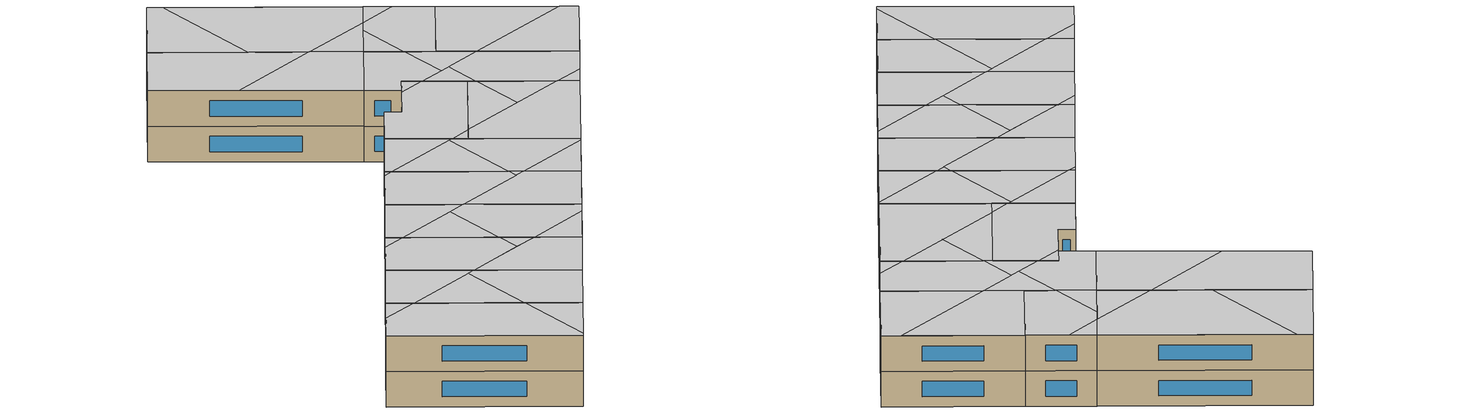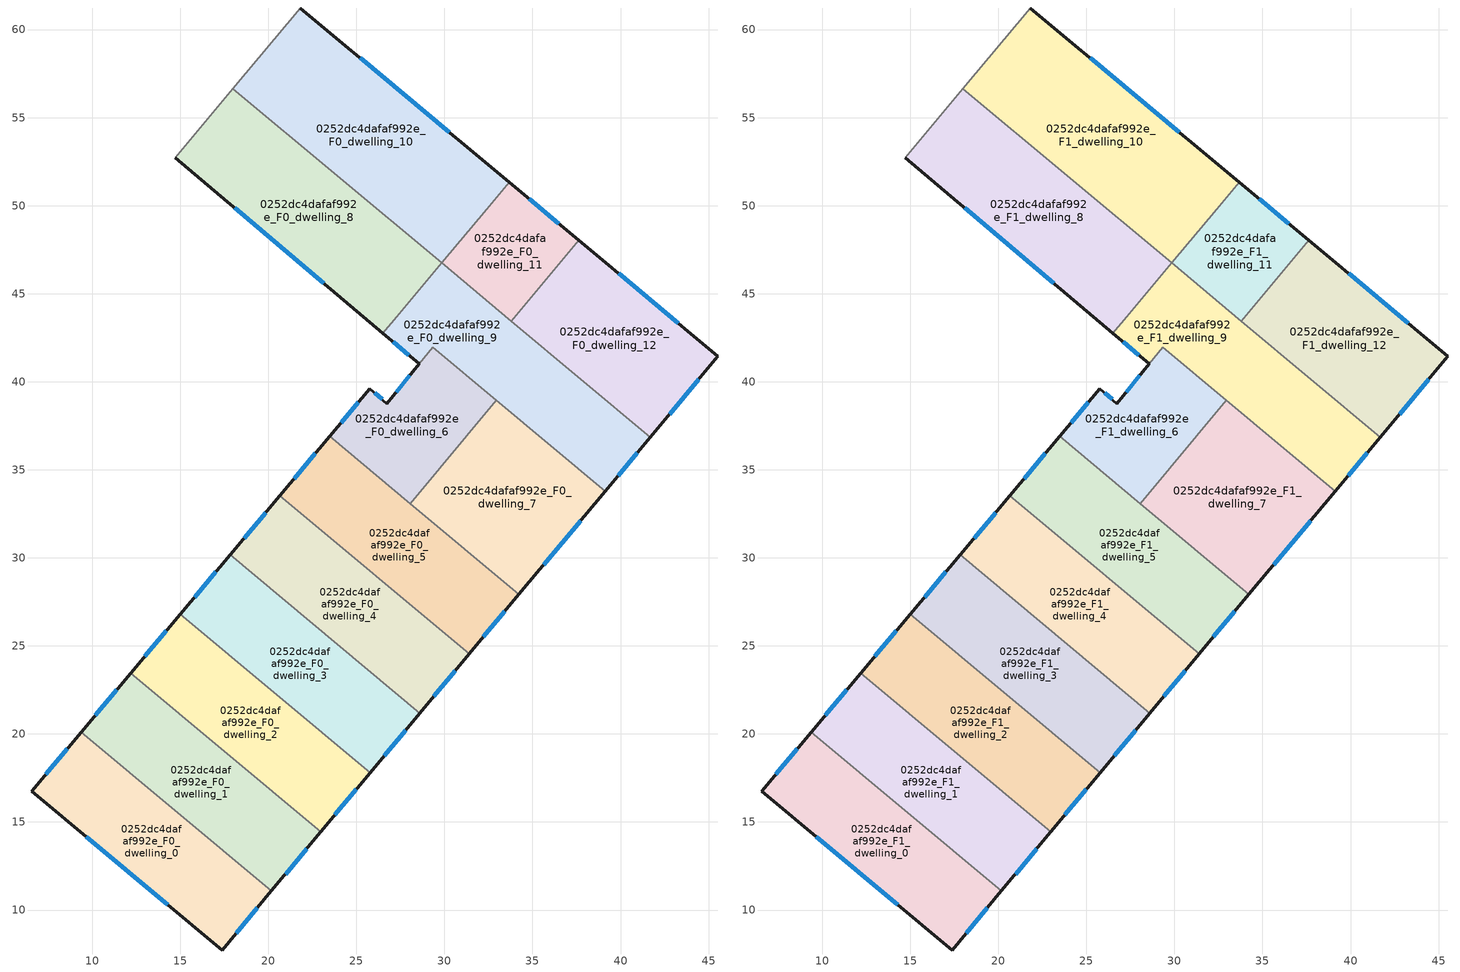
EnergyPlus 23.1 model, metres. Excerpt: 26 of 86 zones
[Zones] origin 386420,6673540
0252dc4dafaf992e_F0_dwelling_0
 floor ground (EU_floor_Construction): 20.18,11.08 17.38,7.73 6.56,16.75 9.37,20.1 z0
 wall outside (EU_wall_Construction): 9.37,20.1 6.56,16.75 17.38,7.73 20.18,11.08 z0:3
 wall to 0252dc4dafaf992e_F0_dwelling_1 (EU_wall_Construction): 20.18,11.08 9.37,20.1 z0:3
 window (EU_Window_Construction): 18.18,8.69 19.38,10.12 / 9.65,14.17 14.29,10.31 / 8.57,19.14 7.36,17.71 z0.86:2.14
0252dc4dafaf992e_F0_dwelling_1
 floor ground (EU_floor_Construction): 22.98,14.44 20.18,11.08 9.37,20.1 12.19,23.45 z0
 wall outside (EU_wall_Construction): 20.18,11.08 22.98,14.44 / 12.19,23.45 9.37,20.1 z0:3
 wall to 0252dc4dafaf992e_F0_dwelling_2 (EU_wall_Construction): 22.98,14.44 12.19,23.45 z0:3
 window (EU_Window_Construction): 20.98,12.04 22.18,13.48 / 11.38,22.5 10.18,21.06 z0.86:2.14
0252dc4dafaf992e_F0_dwelling_10
 floor ground (EU_floor_Construction): 33.67,51.34 29.84,46.75 17.99,56.64 21.82,61.23 z0
 wall outside (EU_wall_Construction): 33.67,51.34 21.82,61.23 z0:3
 wall to 0252dc4dafaf992e_F0_dwelling_8 (EU_wall_Construction): 17.99,56.64 29.84,46.75 z0:3
 wall adiabatic (EU_wall_Construction): 21.82,61.23 17.99,56.64 z0:3
 wall to 0252dc4dafaf992e_F0_dwelling_11 (EU_wall_Construction): 29.84,46.75 32.39,49.8 / 32.4,49.81 33.67,51.34 z0:3
 window (EU_Window_Construction): 30.29,54.16 25.21,58.4 z0.86:2.14
0252dc4dafaf992e_F0_dwelling_11
 floor ground (EU_floor_Construction): 37.63,48.04 33.79,43.44 29.84,46.75 33.67,51.34 z0
 wall outside (EU_wall_Construction): 37.63,48.04 33.68,51.33 z0:3
 wall to 0252dc4dafaf992e_F0_dwelling_12 (EU_wall_Construction): 33.79,43.44 37.63,48.04 z0:3
 wall to 0252dc4dafaf992e_F0_dwelling_9 (EU_wall_Construction): 29.84,46.75 33.79,43.44 z0:3
 window (EU_Window_Construction): 36.5,48.98 34.81,50.39 z0.86:2.14
0252dc4dafaf992e_F0_dwelling_12
 floor ground (EU_floor_Construction): 45.53,41.45 41.69,36.86 33.79,43.44 37.63,48.04 z0
 wall outside (EU_wall_Construction): 41.69,36.86 45.53,41.45 37.63,48.04 z0:3
 wall to 0252dc4dafaf992e_F0_dwelling_9 (EU_wall_Construction): 33.8,43.44 41.69,36.86 z0:3
 window (EU_Window_Construction): 43.27,43.33 39.89,46.16 / 42.79,38.17 44.43,40.14 z0.86:2.14
0252dc4dafaf992e_F0_dwelling_2
 floor ground (EU_floor_Construction): 25.79,17.81 22.98,14.44 12.19,23.45 15.01,26.81 z0
 wall outside (EU_wall_Construction): 22.98,14.44 25.79,17.81 / 15.01,26.81 12.19,23.45 z0:3
 wall to 0252dc4dafaf992e_F0_dwelling_3 (EU_wall_Construction): 25.79,17.81 15.01,26.81 z0:3
 window (EU_Window_Construction): 23.78,15.4 24.99,16.85 / 14.2,25.85 12.99,24.41 z0.86:2.14
0252dc4dafaf992e_F0_dwelling_3
 floor ground (EU_floor_Construction): 28.6,21.17 25.79,17.81 15.01,26.81 17.83,30.17 z0
 wall outside (EU_wall_Construction): 25.79,17.81 28.6,21.17 / 17.83,30.17 15.01,26.81 z0:3
 wall to 0252dc4dafaf992e_F0_dwelling_4 (EU_wall_Construction): 28.6,21.17 17.83,30.17 z0:3
 window (EU_Window_Construction): 26.59,18.77 27.8,20.21 / 17.02,29.21 15.81,27.77 z0.86:2.14
0252dc4dafaf992e_F0_dwelling_4
 floor ground (EU_floor_Construction): 31.41,24.54 28.6,21.17 17.83,30.17 20.65,33.53 z0
 wall outside (EU_wall_Construction): 28.6,21.17 31.41,24.54 / 20.65,33.53 17.83,30.17 z0:3
 wall to 0252dc4dafaf992e_F0_dwelling_5 (EU_wall_Construction): 31.41,24.54 20.65,33.53 z0:3
 window (EU_Window_Construction): 29.4,22.14 30.61,23.58 / 19.85,32.57 18.64,31.13 z0.86:2.14
0252dc4dafaf992e_F0_dwelling_5
 floor ground (EU_floor_Construction): 34.23,27.92 31.41,24.54 20.65,33.53 23.48,36.89 z0
 wall outside (EU_wall_Construction): 31.41,24.54 34.23,27.92 / 23.48,36.89 20.65,33.53 z0:3
 wall to 0252dc4dafaf992e_F0_dwelling_7 (EU_wall_Construction): 34.23,27.92 28.05,33.08 z0:3
 wall to 0252dc4dafaf992e_F0_dwelling_6 (EU_wall_Construction): 28.05,33.08 23.48,36.89 z0:3
 window (EU_Window_Construction): 32.22,25.51 33.43,26.96 / 22.67,35.93 21.46,34.49 z0.86:2.14
0252dc4dafaf992e_F0_dwelling_6
 floor ground (EU_floor_Construction): 32.96,38.95 28.05,33.08 23.48,36.89 25.77,39.61 26.73,38.76 28.57,41.02 29.34,41.97 z0
 wall outside (EU_wall_Construction): 28.57,41.02 26.73,38.76 25.77,39.61 23.48,36.89 z0:3
 wall to 0252dc4dafaf992e_F0_dwelling_7 (EU_wall_Construction): 28.05,33.08 32.96,38.95 z0:3
 wall to 0252dc4dafaf992e_F0_dwelling_9 (EU_wall_Construction): 32.96,38.95 29.34,41.97 28.57,41.02 z0:3
 window (EU_Window_Construction): 25.11,38.84 24.13,37.67 / 26.46,39 26.04,39.37 / 28.04,40.37 27.26,39.4 z0.86:2.14
0252dc4dafaf992e_F0_dwelling_7
 floor ground (EU_floor_Construction): 39.13,33.79 34.23,27.92 28.05,33.08 32.96,38.95 z0
 wall outside (EU_wall_Construction): 34.23,27.92 39.13,33.79 z0:3
 wall to 0252dc4dafaf992e_F0_dwelling_9 (EU_wall_Construction): 39.13,33.79 32.96,38.95 z0:3
 window (EU_Window_Construction): 35.63,29.6 37.73,32.11 z0.86:2.14
0252dc4dafaf992e_F0_dwelling_8
 floor ground (EU_floor_Construction): 29.84,46.75 27.28,43.68 26.51,42.76 14.71,52.71 17.99,56.64 z0
 wall outside (EU_wall_Construction): 14.71,52.71 26.51,42.76 z0:3
 wall adiabatic (EU_wall_Construction): 17.99,56.64 14.71,52.71 z0:3
 wall to 0252dc4dafaf992e_F0_dwelling_9 (EU_wall_Construction): 26.51,42.76 27.28,43.68 29.84,46.75 z0:3
 window (EU_Window_Construction): 18.08,49.87 23.14,45.6 z0.86:2.14
0252dc4dafaf992e_F0_dwelling_9
 floor ground (EU_floor_Construction): 41.69,36.86 39.13,33.79 29.34,41.97 28.56,41.02 26.51,42.76 29.84,46.75 z0
 wall outside (EU_wall_Construction): 26.51,42.76 28.56,41.02 / 39.13,33.79 41.69,36.86 z0:3
 window (EU_Window_Construction): 27.1,42.26 27.98,41.52 / 39.86,34.67 40.96,35.98 z0.86:2.14
0252dc4dafaf992e_F1_dwelling_0
 floor to 0252dc4dafaf992e_F0_dwelling_0 (EU_floor_Construction): 20.18,11.08 17.38,7.73 6.56,16.75 9.37,20.1 z3
 wall outside (EU_wall_Construction): 9.37,20.1 6.56,16.75 17.38,7.73 20.18,11.08 z3:6
 wall to 0252dc4dafaf992e_F1_dwelling_1 (EU_wall_Construction): 20.18,11.08 9.37,20.1 z3:6
 window (EU_Window_Construction): 18.18,8.69 19.38,10.12 / 9.65,14.17 14.29,10.31 / 8.57,19.14 7.36,17.71 z3.86:5.14
 ceiling to 0252dc4dafaf992e_F2_dwelling_0 (EU_floor_Construction): 17.38,7.73 17.54,7.92 16.98,13.75 10.9,18.83 8.08,18.56 6.56,16.75 z6
 ceiling to 0252dc4dafaf992e_F2_dwelling_1 (EU_floor_Construction): 17.54,7.92 20.18,11.08 16.98,13.75 z6
 ceiling to 0252dc4dafaf992e_F2_dwelling_2 (EU_floor_Construction): 10.9,18.83 9.37,20.1 8.08,18.56 z6
0252dc4dafaf992e_F1_dwelling_1
 floor to 0252dc4dafaf992e_F0_dwelling_1 (EU_floor_Construction): 22.98,14.44 20.18,11.08 9.37,20.1 12.19,23.45 z3
 wall outside (EU_wall_Construction): 20.18,11.08 22.98,14.44 / 12.19,23.45 9.37,20.1 z3:6
 wall to 0252dc4dafaf992e_F1_dwelling_2 (EU_wall_Construction): 22.98,14.44 12.19,23.45 z3:6
 window (EU_Window_Construction): 20.98,12.04 22.18,13.48 / 11.38,22.5 10.18,21.06 z3.86:5.14
 ceiling to 0252dc4dafaf992e_F2_dwelling_1 (EU_floor_Construction): 20.18,11.08 22.98,14.44 17.03,19.41 16.45,19.36 16.98,13.75 z6
 ceiling to 0252dc4dafaf992e_F2_dwelling_2 (EU_floor_Construction): 17.03,19.41 12.19,23.45 9.37,20.1 10.9,18.83 z6
 ceiling to 0252dc4dafaf992e_F2_dwelling_0 (EU_floor_Construction): 16.98,13.75 16.45,19.36 10.9,18.83 z6
0252dc4dafaf992e_F1_dwelling_10
 floor to 0252dc4dafaf992e_F0_dwelling_10 (EU_floor_Construction): 33.67,51.34 29.84,46.75 17.99,56.64 21.82,61.23 z3
 wall outside (EU_wall_Construction): 33.67,51.34 21.82,61.23 z3:6
 wall to 0252dc4dafaf992e_F1_dwelling_8 (EU_wall_Construction): 17.99,56.64 29.84,46.75 z3:6
 wall adiabatic (EU_wall_Construction): 21.82,61.23 17.99,56.64 z3:6
 wall to 0252dc4dafaf992e_F1_dwelling_11 (EU_wall_Construction): 29.84,46.75 32.39,49.8 / 32.4,49.81 33.67,51.34 z3:6
 window (EU_Window_Construction): 30.29,54.16 25.21,58.4 z3.86:5.14
 ceiling to 0252dc4dafaf992e_F2_dwelling_11 (EU_floor_Construction): 32.33,49.73 33.67,51.34 22.72,60.47 23.53,52.02 26.88,49.21 z6
 ceiling to 0252dc4dafaf992e_F2_dwelling_10 (EU_floor_Construction): 23.53,52.02 22.72,60.47 21.82,61.23 17.99,56.64 z6
 ceiling adiabatic (EU_roof_Construction): 29.84,46.75 32.33,49.73 26.88,49.21 z6
0252dc4dafaf992e_F1_dwelling_11
 floor to 0252dc4dafaf992e_F0_dwelling_11 (EU_floor_Construction): 37.63,48.04 33.79,43.44 29.84,46.75 33.68,51.33 z3
 wall outside (EU_wall_Construction): 37.63,48.04 33.68,51.33 z3:6
 wall to 0252dc4dafaf992e_F1_dwelling_12 (EU_wall_Construction): 33.79,43.44 37.63,48.04 z3:6
 wall to 0252dc4dafaf992e_F1_dwelling_9 (EU_wall_Construction): 29.84,46.75 33.79,43.44 z3:6
 window (EU_Window_Construction): 36.5,48.98 34.81,50.39 z3.86:5.14
 ceiling to 0252dc4dafaf992e_F2_dwelling_9 (EU_floor_Construction): 33.79,43.44 37.63,48.04 35.26,50.01 32.34,49.73 31.7,48.97 32.09,44.87 z6
 ceiling to 0252dc4dafaf992e_F2_dwelling_8 (EU_floor_Construction): 32.09,44.87 31.7,48.97 29.84,46.75 z6
 ceiling to 0252dc4dafaf992e_F2_dwelling_11 (EU_floor_Construction): 35.26,50.01 33.68,51.33 32.34,49.73 z6
0252dc4dafaf992e_F1_dwelling_12
 floor to 0252dc4dafaf992e_F0_dwelling_12 (EU_floor_Construction): 45.53,41.45 41.69,36.86 33.79,43.44 37.63,48.04 z3
 wall outside (EU_wall_Construction): 41.69,36.86 45.53,41.45 37.63,48.04 z3:6
 wall to 0252dc4dafaf992e_F1_dwelling_9 (EU_wall_Construction): 33.8,43.44 41.69,36.86 z3:6
 window (EU_Window_Construction): 43.27,43.33 39.89,46.16 / 42.79,38.17 44.43,40.14 z3.86:5.14
 ceiling to 0252dc4dafaf992e_F2_dwelling_7 (EU_floor_Construction): 41.69,36.86 45.53,41.45 44.44,42.36 36.05,41.56 z6
 ceiling to 0252dc4dafaf992e_F2_dwelling_9 (EU_floor_Construction): 44.44,42.36 37.63,48.04 33.79,43.44 36.05,41.56 z6
0252dc4dafaf992e_F1_dwelling_2
 floor to 0252dc4dafaf992e_F0_dwelling_2 (EU_floor_Construction): 25.79,17.81 22.98,14.44 12.19,23.45 15.01,26.81 z3
 wall outside (EU_wall_Construction): 22.98,14.44 25.79,17.81 / 15.01,26.81 12.19,23.45 z3:6
 wall to 0252dc4dafaf992e_F1_dwelling_3 (EU_wall_Construction): 25.79,17.81 15.01,26.81 z3:6
 window (EU_Window_Construction): 23.78,15.4 24.99,16.85 / 14.2,25.85 12.99,24.41 z3.86:5.14
 ceiling to 0252dc4dafaf992e_F2_dwelling_2 (EU_floor_Construction): 21.41,19.83 21.24,21.61 15.96,26.01 14.2,25.85 12.19,23.45 17.03,19.41 z6
 ceiling to 0252dc4dafaf992e_F2_dwelling_3 (EU_floor_Construction): 23.16,20 21.24,21.61 21.41,19.83 z6
 ceiling to 0252dc4dafaf992e_F2_dwelling_1 (EU_floor_Construction): 22.98,14.44 25.79,17.81 23.16,20 17.03,19.41 z6
 ceiling to 0252dc4dafaf992e_F2_dwelling_4 (EU_floor_Construction): 15.96,26.01 15.01,26.81 14.2,25.85 z6
0252dc4dafaf992e_F1_dwelling_3
 floor to 0252dc4dafaf992e_F0_dwelling_3 (EU_floor_Construction): 28.6,21.17 25.79,17.81 15.01,26.81 17.83,30.17 z3
 wall outside (EU_wall_Construction): 25.79,17.81 28.6,21.17 / 17.83,30.17 15.01,26.81 z3:6
 wall to 0252dc4dafaf992e_F1_dwelling_4 (EU_wall_Construction): 28.6,21.17 17.83,30.17 z3:6
 window (EU_Window_Construction): 26.59,18.77 27.8,20.21 / 17.02,29.21 15.81,27.77 z3.86:5.14
 ceiling to 0252dc4dafaf992e_F2_dwelling_3 (EU_floor_Construction): 28,20.46 28.6,21.17 22.1,26.6 20.78,26.47 21.24,21.61 23.16,20 z6
 ceiling to 0252dc4dafaf992e_F2_dwelling_2 (EU_floor_Construction): 21.24,21.61 20.78,26.47 15.96,26.01 z6
 ceiling to 0252dc4dafaf992e_F2_dwelling_4 (EU_floor_Construction): 22.1,26.6 17.83,30.17 15.01,26.81 15.96,26.01 z6
 ceiling to 0252dc4dafaf992e_F2_dwelling_1 (EU_floor_Construction): 25.79,17.81 28,20.46 23.16,20 z6
0252dc4dafaf992e_F1_dwelling_4
 floor to 0252dc4dafaf992e_F0_dwelling_4 (EU_floor_Construction): 31.41,24.54 28.6,21.17 17.83,30.17 20.65,33.53 z3
 wall outside (EU_wall_Construction): 28.6,21.17 31.41,24.54 / 20.65,33.53 17.83,30.17 z3:6
 wall to 0252dc4dafaf992e_F1_dwelling_5 (EU_wall_Construction): 31.41,24.54 20.65,33.53 z3:6
 window (EU_Window_Construction): 29.4,22.14 30.61,23.58 / 19.85,32.57 18.64,31.13 z3.86:5.14
 ceiling to 0252dc4dafaf992e_F2_dwelling_4 (EU_floor_Construction): 27.52,27.12 27.44,27.86 21.03,33.21 20.33,33.15 17.83,30.17 22.1,26.6 z6
 ceiling to 0252dc4dafaf992e_F2_dwelling_3 (EU_floor_Construction): 28.6,21.17 31.41,24.54 28.25,27.19 22.1,26.6 z6
 ceiling to 0252dc4dafaf992e_F2_dwelling_5 (EU_floor_Construction): 28.25,27.19 27.44,27.86 27.52,27.12 z6
 ceiling to 0252dc4dafaf992e_F2_dwelling_6 (EU_floor_Construction): 21.03,33.21 20.65,33.53 20.33,33.15 z6
0252dc4dafaf992e_F1_dwelling_5
 floor to 0252dc4dafaf992e_F0_dwelling_5 (EU_floor_Construction): 34.23,27.92 31.41,24.54 20.65,33.53 23.48,36.89 z3
 wall outside (EU_wall_Construction): 31.41,24.54 34.23,27.92 / 23.48,36.89 20.65,33.53 z3:6
 wall to 0252dc4dafaf992e_F1_dwelling_7 (EU_wall_Construction): 34.23,27.92 28.05,33.08 z3:6
 wall to 0252dc4dafaf992e_F1_dwelling_6 (EU_wall_Construction): 28.05,33.08 23.48,36.89 z3:6
 window (EU_Window_Construction): 32.22,25.51 33.43,26.96 / 22.67,35.93 21.46,34.49 z3.86:5.14
 ceiling to 0252dc4dafaf992e_F2_dwelling_5 (EU_floor_Construction): 34.08,27.74 34.23,27.92 27.18,33.8 26.88,33.77 27.44,27.86 28.25,27.19 z6
 ceiling to 0252dc4dafaf992e_F2_dwelling_4 (EU_floor_Construction): 27.44,27.86 26.88,33.77 21.03,33.21 z6
 ceiling to 0252dc4dafaf992e_F2_dwelling_3 (EU_floor_Construction): 31.41,24.54 34.08,27.74 28.25,27.19 z6
 ceiling to 0252dc4dafaf992e_F2_dwelling_6 (EU_floor_Construction): 27.18,33.8 23.48,36.89 20.65,33.53 21.03,33.21 z6
0252dc4dafaf992e_F1_dwelling_6
 floor to 0252dc4dafaf992e_F0_dwelling_6 (EU_floor_Construction): 32.96,38.95 28.05,33.08 23.48,36.89 25.77,39.61 26.73,38.76 28.57,41.02 29.34,41.97 z3
 wall outside (EU_wall_Construction): 28.57,41.02 26.73,38.76 25.77,39.61 23.48,36.89 z3:6
 wall to 0252dc4dafaf992e_F1_dwelling_7 (EU_wall_Construction): 28.05,33.08 32.96,38.95 z3:6
 wall to 0252dc4dafaf992e_F1_dwelling_9 (EU_wall_Construction): 32.96,38.95 29.34,41.97 28.57,41.02 z3:6
 window (EU_Window_Construction): 25.11,38.84 24.13,37.67 / 26.46,39 26.04,39.37 / 28.04,40.37 27.26,39.4 z3.86:5.14
 ceiling to 0252dc4dafaf992e_F2_dwelling_6 (EU_floor_Construction): 28.79,33.95 32.96,38.95 30.47,41.03 28.41,40.83 26.73,38.76 25.77,39.61 23.48,36.89 27.18,33.8 z6
 ceiling to 0252dc4dafaf992e_F2_dwelling_8 (EU_floor_Construction): 30.47,41.03 29.34,41.97 28.57,41.02 28.41,40.83 z6
 ceiling to 0252dc4dafaf992e_F2_dwelling_5 (EU_floor_Construction): 28.05,33.08 28.79,33.95 27.18,33.8 z6
0252dc4dafaf992e_F1_dwelling_7
 floor to 0252dc4dafaf992e_F0_dwelling_7 (EU_floor_Construction): 39.13,33.79 34.23,27.92 28.05,33.08 32.96,38.95 z3
 wall outside (EU_wall_Construction): 34.23,27.92 39.13,33.79 z3:6
 wall to 0252dc4dafaf992e_F1_dwelling_9 (EU_wall_Construction): 39.13,33.79 32.96,38.95 z3:6
 window (EU_Window_Construction): 35.63,29.6 37.73,32.11 z3.86:5.14
 ceiling to 0252dc4dafaf992e_F2_dwelling_5 (EU_floor_Construction): 34.23,27.92 39.13,33.79 37.9,34.82 28.79,33.95 28.05,33.08 z6
 ceiling to 0252dc4dafaf992e_F2_dwelling_6 (EU_floor_Construction): 33.84,34.44 33.45,38.54 32.96,38.95 28.79,33.95 z6
 ceiling to 0252dc4dafaf992e_F2_dwelling_7 (EU_floor_Construction): 37.9,34.82 33.45,38.54 33.84,34.44 z6
0252dc4dafaf992e_F1_dwelling_8
 floor to 0252dc4dafaf992e_F0_dwelling_8 (EU_floor_Construction): 29.84,46.75 27.28,43.68 26.51,42.76 14.71,52.71 17.99,56.64 z3
 wall outside (EU_wall_Construction): 14.71,52.71 26.51,42.76 z3:6
 wall adiabatic (EU_wall_Construction): 17.99,56.64 14.71,52.71 z3:6
 wall to 0252dc4dafaf992e_F1_dwelling_9 (EU_wall_Construction): 26.51,42.76 27.28,43.68 29.84,46.75 z3:6
 window (EU_Window_Construction): 18.08,49.87 23.14,45.6 z3.86:5.14
 ceiling to 0252dc4dafaf992e_F2_dwelling_8 (EU_floor_Construction): 27.28,43.68 29.84,46.75 26.88,49.21 19.67,48.53 26.51,42.76 z6
 ceiling adiabatic (EU_roof_Construction): 26.88,49.21 17.99,56.64 14.71,52.71 19.67,48.53 z6
0252dc4dafaf992e_F1_dwelling_9
 floor to 0252dc4dafaf992e_F0_dwelling_9 (EU_floor_Construction): 41.69,36.86 39.13,33.79 29.34,41.97 28.56,41.02 26.51,42.76 29.84,46.75 z3
 wall outside (EU_wall_Construction): 26.51,42.76 28.56,41.02 / 39.13,33.79 41.69,36.86 z3:6
 window (EU_Window_Construction): 27.1,42.26 27.98,41.52 / 39.86,34.67 40.96,35.98 z3.86:5.14
 ceiling to 0252dc4dafaf992e_F2_dwelling_8 (EU_floor_Construction): 32.43,41.21 32.09,44.87 29.84,46.75 26.51,42.76 28.56,41.02 29.34,41.97 30.47,41.03 z6
 ceiling to 0252dc4dafaf992e_F2_dwelling_7 (EU_floor_Construction): 40.17,35.04 41.69,36.86 36.05,41.56 33.18,41.29 33.45,38.54 37.9,34.82 z6
 ceiling to 0252dc4dafaf992e_F2_dwelling_5 (EU_floor_Construction): 39.13,33.79 40.17,35.04 37.9,34.82 z6
 ceiling to 0252dc4dafaf992e_F2_dwelling_9 (EU_floor_Construction): 36.05,41.56 32.09,44.87 32.43,41.21 z6
 ceiling to 0252dc4dafaf992e_F2_dwelling_6 (EU_floor_Construction): 33.45,38.54 33.18,41.29 30.47,41.03 z6
[Building]
EU S2 Campaign: North Axis=0; Terrain=City; Solar Distribution=FullExterior
[Site:Location]
Helsinki-Vantaa.AP: Latitude=60.317; Longitude=24.963; Time Zone=2; Elevation=54.6
[SizingPeriod:WeatherFileDays]
AnnualSizingPeriod: Begin Month=1; Begin Day of Month=1; End Month=12; End Day of Month=31; Day of Week for Start Day=Monday; Use Weather File Daylight Saving Period=No; Use Weather File Rain and Snow Indicators=No
[MATERIAL]
EU_InternalMass_Material: Roughness=MediumRough; Thickness=0.1; Conductivity=1; Density=1800; Specific Heat=900; Thermal Absorptance=0.9; Solar Absorptance=0.7; Visible Absorptance=0.7
[MATERIAL:NOMASS] Roughness=MediumRough; Thermal Absorptance=0.9; Solar Absorptance=0.7; Visible Absorptance=0.7
Name | Thermal Resistance
EU_wall_NoMass | 1.10183
EU_roof_NoMass; EU_floor_NoMass | 1.70606
[WINDOWMATERIAL:SIMPLEGLAZINGSYSTEM]
EU_Window_SimpleGlazing: UFactor=3.11035; Solar Heat Gain Coefficient=0.8; Visible Transmittance=0.8
[CONSTRUCTION]
EU_wall_Construction: EU_wall_NoMass
EU_roof_Construction: EU_roof_NoMass
EU_floor_Construction: EU_floor_NoMass
EU_Window_Construction: EU_Window_SimpleGlazing
EU_InternalMass_Construction: EU_InternalMass_Material
[ZONE] Type=1; Multiplier=1; Ceiling Height=autocalculate; Floor Area=autocalculate; Part of Total Floor Area=Yes
Name | Volume
0252dc4dafaf992e_F0_dwelling_0; 0252dc4dafaf992e_F1_dwelling_0 | 184.698
0252dc4dafaf992e_F0_dwelling_1; 0252dc4dafaf992e_F1_dwelling_1 | 184.741
0252dc4dafaf992e_F0_dwelling_10; 0252dc4dafaf992e_F1_dwelling_10 | 276.932
0252dc4dafaf992e_F0_dwelling_11 | 92.4983
0252dc4dafaf992e_F1_dwelling_11 | 92.4448
0252dc4dafaf992e_F0_dwelling_12; 0252dc4dafaf992e_F1_dwelling_12 | 184.694
0252dc4dafaf992e_F0_dwelling_2; 0252dc4dafaf992e_F1_dwelling_2 | 184.691
0252dc4dafaf992e_F0_dwelling_3; 0252dc4dafaf992e_F1_dwelling_3 | 184.707
0252dc4dafaf992e_F0_dwelling_4; 0252dc4dafaf992e_F1_dwelling_4 | 184.718
0252dc4dafaf992e_F0_dwelling_5; 0252dc4dafaf992e_F1_dwelling_5 | 184.72
0252dc4dafaf992e_F0_dwelling_6; 0252dc4dafaf992e_F1_dwelling_6 | 120.938
0252dc4dafaf992e_F0_dwelling_7; 0252dc4dafaf992e_F1_dwelling_7 | 184.708
0252dc4dafaf992e_F0_dwelling_8; 0252dc4dafaf992e_F1_dwelling_8 | 238.686
0252dc4dafaf992e_F0_dwelling_9; 0252dc4dafaf992e_F1_dwelling_9 | 194.489
[INTERNALMASS] Construction=EU_InternalMass_Construction
Name | Zone or ZoneList | Surface Area
0252dc4dafaf992e_F0_dwelling_0_EU_InternalMass | 0252dc4dafaf992e_F0_dwelling_0 | 61.5666
0252dc4dafaf992e_F0_dwelling_1_EU_InternalMass | 0252dc4dafaf992e_F0_dwelling_1 | 61.5804
0252dc4dafaf992e_F0_dwelling_2_EU_InternalMass | 0252dc4dafaf992e_F0_dwelling_2 | 61.564
0252dc4dafaf992e_F0_dwelling_3_EU_InternalMass | 0252dc4dafaf992e_F0_dwelling_3 | 61.569
0252dc4dafaf992e_F0_dwelling_4_EU_InternalMass | 0252dc4dafaf992e_F0_dwelling_4 | 61.5727
0252dc4dafaf992e_F0_dwelling_5_EU_InternalMass | 0252dc4dafaf992e_F0_dwelling_5 | 61.5735
0252dc4dafaf992e_F0_dwelling_6_EU_InternalMass | 0252dc4dafaf992e_F0_dwelling_6 | 40.32
0252dc4dafaf992e_F0_dwelling_7_EU_InternalMass | 0252dc4dafaf992e_F0_dwelling_7 | 61.5703
0252dc4dafaf992e_F0_dwelling_8_EU_InternalMass | 0252dc4dafaf992e_F0_dwelling_8 | 79.5629
0252dc4dafaf992e_F0_dwelling_9_EU_InternalMass | 0252dc4dafaf992e_F0_dwelling_9 | 64.8319
0252dc4dafaf992e_F0_dwelling_10_EU_InternalMass | 0252dc4dafaf992e_F0_dwelling_10 | 92.3091
0252dc4dafaf992e_F0_dwelling_11_EU_InternalMass | 0252dc4dafaf992e_F0_dwelling_11 | 30.8329
0252dc4dafaf992e_F0_dwelling_12_EU_InternalMass | 0252dc4dafaf992e_F0_dwelling_12 | 61.5649
0252dc4dafaf992e_F1_dwelling_0_EU_InternalMass | 0252dc4dafaf992e_F1_dwelling_0 | 61.5666
0252dc4dafaf992e_F1_dwelling_1_EU_InternalMass | 0252dc4dafaf992e_F1_dwelling_1 | 61.5804
0252dc4dafaf992e_F1_dwelling_2_EU_InternalMass | 0252dc4dafaf992e_F1_dwelling_2 | 61.564
0252dc4dafaf992e_F1_dwelling_3_EU_InternalMass | 0252dc4dafaf992e_F1_dwelling_3 | 61.569
0252dc4dafaf992e_F1_dwelling_4_EU_InternalMass | 0252dc4dafaf992e_F1_dwelling_4 | 61.5727
0252dc4dafaf992e_F1_dwelling_5_EU_InternalMass | 0252dc4dafaf992e_F1_dwelling_5 | 61.5735
0252dc4dafaf992e_F1_dwelling_6_EU_InternalMass | 0252dc4dafaf992e_F1_dwelling_6 | 40.32
0252dc4dafaf992e_F1_dwelling_7_EU_InternalMass | 0252dc4dafaf992e_F1_dwelling_7 | 61.5703
0252dc4dafaf992e_F1_dwelling_8_EU_InternalMass | 0252dc4dafaf992e_F1_dwelling_8 | 79.5629
0252dc4dafaf992e_F1_dwelling_9_EU_InternalMass | 0252dc4dafaf992e_F1_dwelling_9 | 64.8319
0252dc4dafaf992e_F1_dwelling_10_EU_InternalMass | 0252dc4dafaf992e_F1_dwelling_10 | 92.3091
0252dc4dafaf992e_F1_dwelling_11_EU_InternalMass | 0252dc4dafaf992e_F1_dwelling_11 | 30.8329
0252dc4dafaf992e_F1_dwelling_12_EU_InternalMass | 0252dc4dafaf992e_F1_dwelling_12 | 61.5649
[OTHEREQUIPMENT] Fuel Type=Electricity; Design Level Calculation Method=Watts/Area; Power per Zone Floor Area=1; Fraction Latent=0; Fraction Radiant=0; Fraction Lost=0; Carbon Dioxide Generation Rate=0; EndUse Subcategory=EU_Step8_InternalGains
Name | Zone or ZoneList or Space or SpaceList | Schedule
EU_Step8_InternalGain_0252dc4dafaf992e_F0_dwelling_0_f000 | 0252dc4dafaf992e_F0_dwelling_0 | EU_Step8_GainSchedule_0252dc4dafaf992e_F0_dwelling_0_f000
EU_Step8_InternalGain_0252dc4dafaf992e_F0_dwelling_1_f000 | 0252dc4dafaf992e_F0_dwelling_1 | EU_Step8_GainSchedule_0252dc4dafaf992e_F0_dwelling_1_f000
EU_Step8_InternalGain_0252dc4dafaf992e_F0_dwelling_2_f000 | 0252dc4dafaf992e_F0_dwelling_2 | EU_Step8_GainSchedule_0252dc4dafaf992e_F0_dwelling_2_f000
EU_Step8_InternalGain_0252dc4dafaf992e_F0_dwelling_3_f000 | 0252dc4dafaf992e_F0_dwelling_3 | EU_Step8_GainSchedule_0252dc4dafaf992e_F0_dwelling_3_f000
EU_Step8_InternalGain_0252dc4dafaf992e_F0_dwelling_4_f000 | 0252dc4dafaf992e_F0_dwelling_4 | EU_Step8_GainSchedule_0252dc4dafaf992e_F0_dwelling_4_f000
EU_Step8_InternalGain_0252dc4dafaf992e_F0_dwelling_5_f000 | 0252dc4dafaf992e_F0_dwelling_5 | EU_Step8_GainSchedule_0252dc4dafaf992e_F0_dwelling_5_f000
EU_Step8_InternalGain_0252dc4dafaf992e_F0_dwelling_6_f000 | 0252dc4dafaf992e_F0_dwelling_6 | EU_Step8_GainSchedule_0252dc4dafaf992e_F0_dwelling_6_f000
EU_Step8_InternalGain_0252dc4dafaf992e_F0_dwelling_7_f000 | 0252dc4dafaf992e_F0_dwelling_7 | EU_Step8_GainSchedule_0252dc4dafaf992e_F0_dwelling_7_f000
EU_Step8_InternalGain_0252dc4dafaf992e_F0_dwelling_8_f000 | 0252dc4dafaf992e_F0_dwelling_8 | EU_Step8_GainSchedule_0252dc4dafaf992e_F0_dwelling_8_f000
EU_Step8_InternalGain_0252dc4dafaf992e_F0_dwelling_9_f000 | 0252dc4dafaf992e_F0_dwelling_9 | EU_Step8_GainSchedule_0252dc4dafaf992e_F0_dwelling_9_f000
EU_Step8_InternalGain_0252dc4dafaf992e_F0_dwelling_10_f000 | 0252dc4dafaf992e_F0_dwelling_10 | EU_Step8_GainSchedule_0252dc4dafaf992e_F0_dwelling_10_f000
EU_Step8_InternalGain_0252dc4dafaf992e_F0_dwelling_11_f000 | 0252dc4dafaf992e_F0_dwelling_11 | EU_Step8_GainSchedule_0252dc4dafaf992e_F0_dwelling_11_f000
EU_Step8_InternalGain_0252dc4dafaf992e_F0_dwelling_12_f000 | 0252dc4dafaf992e_F0_dwelling_12 | EU_Step8_GainSchedule_0252dc4dafaf992e_F0_dwelling_12_f000
EU_Step8_InternalGain_0252dc4dafaf992e_F1_dwelling_0_f000 | 0252dc4dafaf992e_F1_dwelling_0 | EU_Step8_GainSchedule_0252dc4dafaf992e_F1_dwelling_0_f000
EU_Step8_InternalGain_0252dc4dafaf992e_F1_dwelling_1_f000 | 0252dc4dafaf992e_F1_dwelling_1 | EU_Step8_GainSchedule_0252dc4dafaf992e_F1_dwelling_1_f000
EU_Step8_InternalGain_0252dc4dafaf992e_F1_dwelling_2_f000 | 0252dc4dafaf992e_F1_dwelling_2 | EU_Step8_GainSchedule_0252dc4dafaf992e_F1_dwelling_2_f000
EU_Step8_InternalGain_0252dc4dafaf992e_F1_dwelling_3_f000 | 0252dc4dafaf992e_F1_dwelling_3 | EU_Step8_GainSchedule_0252dc4dafaf992e_F1_dwelling_3_f000
EU_Step8_InternalGain_0252dc4dafaf992e_F1_dwelling_4_f000 | 0252dc4dafaf992e_F1_dwelling_4 | EU_Step8_GainSchedule_0252dc4dafaf992e_F1_dwelling_4_f000
EU_Step8_InternalGain_0252dc4dafaf992e_F1_dwelling_5_f000 | 0252dc4dafaf992e_F1_dwelling_5 | EU_Step8_GainSchedule_0252dc4dafaf992e_F1_dwelling_5_f000
EU_Step8_InternalGain_0252dc4dafaf992e_F1_dwelling_6_f000 | 0252dc4dafaf992e_F1_dwelling_6 | EU_Step8_GainSchedule_0252dc4dafaf992e_F1_dwelling_6_f000
EU_Step8_InternalGain_0252dc4dafaf992e_F1_dwelling_7_f000 | 0252dc4dafaf992e_F1_dwelling_7 | EU_Step8_GainSchedule_0252dc4dafaf992e_F1_dwelling_7_f000
EU_Step8_InternalGain_0252dc4dafaf992e_F1_dwelling_8_f000 | 0252dc4dafaf992e_F1_dwelling_8 | EU_Step8_GainSchedule_0252dc4dafaf992e_F1_dwelling_8_f000
EU_Step8_InternalGain_0252dc4dafaf992e_F1_dwelling_9_f000 | 0252dc4dafaf992e_F1_dwelling_9 | EU_Step8_GainSchedule_0252dc4dafaf992e_F1_dwelling_9_f000
EU_Step8_InternalGain_0252dc4dafaf992e_F1_dwelling_10_f000 | 0252dc4dafaf992e_F1_dwelling_10 | EU_Step8_GainSchedule_0252dc4dafaf992e_F1_dwelling_10_f000
EU_Step8_InternalGain_0252dc4dafaf992e_F1_dwelling_11_f000 | 0252dc4dafaf992e_F1_dwelling_11 | EU_Step8_GainSchedule_0252dc4dafaf992e_F1_dwelling_11_f000
EU_Step8_InternalGain_0252dc4dafaf992e_F1_dwelling_12_f000 | 0252dc4dafaf992e_F1_dwelling_12 | EU_Step8_GainSchedule_0252dc4dafaf992e_F1_dwelling_12_f000
[ZONEVENTILATION:DESIGNFLOWRATE] Schedule=EU_AlwaysOn; Design Flow Rate Calculation Method=AirChanges/Hour; Air Changes per Hour=0.756316; Ventilation Type=Natural; Fan Pressure Rise=0; Fan Total Efficiency=1; Constant Term Coefficient=1; Temperature Term Coefficient=0; Velocity Term Coefficient=0; Velocity Squared Term Coefficient=0; Minimum Indoor Temperature=-100; Maximum Indoor Temperature=100; Delta Temperature=-100; Minimum Outdoor Temperature=-100; Maximum Outdoor Temperature=100; Maximum Wind Speed=40
Name | Zone or ZoneList or Space or SpaceList
EU_ConstantAir_0252dc4dafaf992e_F0_dwelling_0 | 0252dc4dafaf992e_F0_dwelling_0
EU_ConstantAir_0252dc4dafaf992e_F0_dwelling_1 | 0252dc4dafaf992e_F0_dwelling_1
EU_ConstantAir_0252dc4dafaf992e_F0_dwelling_2 | 0252dc4dafaf992e_F0_dwelling_2
EU_ConstantAir_0252dc4dafaf992e_F0_dwelling_3 | 0252dc4dafaf992e_F0_dwelling_3
EU_ConstantAir_0252dc4dafaf992e_F0_dwelling_4 | 0252dc4dafaf992e_F0_dwelling_4
EU_ConstantAir_0252dc4dafaf992e_F0_dwelling_5 | 0252dc4dafaf992e_F0_dwelling_5
EU_ConstantAir_0252dc4dafaf992e_F0_dwelling_6 | 0252dc4dafaf992e_F0_dwelling_6
EU_ConstantAir_0252dc4dafaf992e_F0_dwelling_7 | 0252dc4dafaf992e_F0_dwelling_7
EU_ConstantAir_0252dc4dafaf992e_F0_dwelling_8 | 0252dc4dafaf992e_F0_dwelling_8
EU_ConstantAir_0252dc4dafaf992e_F0_dwelling_9 | 0252dc4dafaf992e_F0_dwelling_9
EU_ConstantAir_0252dc4dafaf992e_F0_dwelling_10 | 0252dc4dafaf992e_F0_dwelling_10
EU_ConstantAir_0252dc4dafaf992e_F0_dwelling_11 | 0252dc4dafaf992e_F0_dwelling_11
EU_ConstantAir_0252dc4dafaf992e_F0_dwelling_12 | 0252dc4dafaf992e_F0_dwelling_12
EU_ConstantAir_0252dc4dafaf992e_F1_dwelling_0 | 0252dc4dafaf992e_F1_dwelling_0
EU_ConstantAir_0252dc4dafaf992e_F1_dwelling_1 | 0252dc4dafaf992e_F1_dwelling_1
EU_ConstantAir_0252dc4dafaf992e_F1_dwelling_2 | 0252dc4dafaf992e_F1_dwelling_2
EU_ConstantAir_0252dc4dafaf992e_F1_dwelling_3 | 0252dc4dafaf992e_F1_dwelling_3
EU_ConstantAir_0252dc4dafaf992e_F1_dwelling_4 | 0252dc4dafaf992e_F1_dwelling_4
EU_ConstantAir_0252dc4dafaf992e_F1_dwelling_5 | 0252dc4dafaf992e_F1_dwelling_5
EU_ConstantAir_0252dc4dafaf992e_F1_dwelling_6 | 0252dc4dafaf992e_F1_dwelling_6
EU_ConstantAir_0252dc4dafaf992e_F1_dwelling_7 | 0252dc4dafaf992e_F1_dwelling_7
EU_ConstantAir_0252dc4dafaf992e_F1_dwelling_8 | 0252dc4dafaf992e_F1_dwelling_8
EU_ConstantAir_0252dc4dafaf992e_F1_dwelling_9 | 0252dc4dafaf992e_F1_dwelling_9
EU_ConstantAir_0252dc4dafaf992e_F1_dwelling_10 | 0252dc4dafaf992e_F1_dwelling_10
EU_ConstantAir_0252dc4dafaf992e_F1_dwelling_11 | 0252dc4dafaf992e_F1_dwelling_11
EU_ConstantAir_0252dc4dafaf992e_F1_dwelling_12 | 0252dc4dafaf992e_F1_dwelling_12
[HVACTEMPLATE:THERMOSTAT] Constant Heating Setpoint=20; Constant Cooling Setpoint=50
EU_HeatOnly_0252dc4dafaf992e_F0_dwelling_0; EU_HeatOnly_0252dc4dafaf992e_F0_dwelling_1; EU_HeatOnly_0252dc4dafaf992e_F0_dwelling_2; EU_HeatOnly_0252dc4dafaf992e_F0_dwelling_3; EU_HeatOnly_0252dc4dafaf992e_F0_dwelling_4; EU_HeatOnly_0252dc4dafaf992e_F0_dwelling_5; EU_HeatOnly_0252dc4dafaf992e_F0_dwelling_6; EU_HeatOnly_0252dc4dafaf992e_F0_dwelling_7; EU_HeatOnly_0252dc4dafaf992e_F0_dwelling_8; EU_HeatOnly_0252dc4dafaf992e_F0_dwelling_9; EU_HeatOnly_0252dc4dafaf992e_F0_dwelling_10; EU_HeatOnly_0252dc4dafaf992e_F0_dwelling_11; EU_HeatOnly_0252dc4dafaf992e_F0_dwelling_12; EU_HeatOnly_0252dc4dafaf992e_F1_dwelling_0; EU_HeatOnly_0252dc4dafaf992e_F1_dwelling_1; EU_HeatOnly_0252dc4dafaf992e_F1_dwelling_2; EU_HeatOnly_0252dc4dafaf992e_F1_dwelling_3; EU_HeatOnly_0252dc4dafaf992e_F1_dwelling_4; EU_HeatOnly_0252dc4dafaf992e_F1_dwelling_5; EU_HeatOnly_0252dc4dafaf992e_F1_dwelling_6; EU_HeatOnly_0252dc4dafaf992e_F1_dwelling_7; EU_HeatOnly_0252dc4dafaf992e_F1_dwelling_8; EU_HeatOnly_0252dc4dafaf992e_F1_dwelling_9; EU_HeatOnly_0252dc4dafaf992e_F1_dwelling_10; EU_HeatOnly_0252dc4dafaf992e_F1_dwelling_11; EU_HeatOnly_0252dc4dafaf992e_F1_dwelling_12; EU_HeatOnly_0252dc4dafaf992e_F2_dwelling_0; EU_HeatOnly_0252dc4dafaf992e_F2_dwelling_1; EU_HeatOnly_0252dc4dafaf992e_F2_dwelling_2; EU_HeatOnly_0252dc4dafaf992e_F2_dwelling_3; EU_HeatOnly_0252dc4dafaf992e_F2_dwelling_4; EU_HeatOnly_0252dc4dafaf992e_F2_dwelling_5; EU_HeatOnly_0252dc4dafaf992e_F2_dwelling_6; EU_HeatOnly_0252dc4dafaf992e_F2_dwelling_7; EU_HeatOnly_0252dc4dafaf992e_F2_dwelling_8; EU_HeatOnly_0252dc4dafaf992e_F2_dwelling_9; EU_HeatOnly_0252dc4dafaf992e_F2_dwelling_10; EU_HeatOnly_0252dc4dafaf992e_F2_dwelling_11; EU_HeatOnly_0252dc4dafaf992e_F3_dwelling_0; EU_HeatOnly_0252dc4dafaf992e_F3_dwelling_1; EU_HeatOnly_0252dc4dafaf992e_F3_dwelling_2; EU_HeatOnly_0252dc4dafaf992e_F3_dwelling_3; EU_HeatOnly_0252dc4dafaf992e_F3_dwelling_4; EU_HeatOnly_0252dc4dafaf992e_F3_dwelling_5; EU_HeatOnly_0252dc4dafaf992e_F3_dwelling_6; EU_HeatOnly_0252dc4dafaf992e_F3_dwelling_7; EU_HeatOnly_0252dc4dafaf992e_F3_dwelling_8; EU_HeatOnly_0252dc4dafaf992e_F3_dwelling_9; EU_HeatOnly_0252dc4dafaf992e_F3_dwelling_10; EU_HeatOnly_0252dc4dafaf992e_F3_dwelling_11; EU_HeatOnly_0252dc4dafaf992e_F4_dwelling_0; EU_HeatOnly_0252dc4dafaf992e_F4_dwelling_1; EU_HeatOnly_0252dc4dafaf992e_F4_dwelling_2; EU_HeatOnly_0252dc4dafaf992e_F4_dwelling_3; EU_HeatOnly_0252dc4dafaf992e_F4_dwelling_4; EU_HeatOnly_0252dc4dafaf992e_F4_dwelling_5; EU_HeatOnly_0252dc4dafaf992e_F4_dwelling_6; EU_HeatOnly_0252dc4dafaf992e_F4_dwelling_7; EU_HeatOnly_0252dc4dafaf992e_F4_dwelling_8; EU_HeatOnly_0252dc4dafaf992e_F4_dwelling_9; EU_HeatOnly_0252dc4dafaf992e_F4_dwelling_10; EU_HeatOnly_0252dc4dafaf992e_F4_dwelling_11; EU_HeatOnly_0252dc4dafaf992e_F5_dwelling_0; EU_HeatOnly_0252dc4dafaf992e_F5_dwelling_1; EU_HeatOnly_0252dc4dafaf992e_F5_dwelling_2; EU_HeatOnly_0252dc4dafaf992e_F5_dwelling_3; EU_HeatOnly_0252dc4dafaf992e_F5_dwelling_4; EU_HeatOnly_0252dc4dafaf992e_F5_dwelling_5; EU_HeatOnly_0252dc4dafaf992e_F5_dwelling_6; EU_HeatOnly_0252dc4dafaf992e_F5_dwelling_7; EU_HeatOnly_0252dc4dafaf992e_F5_dwelling_8; EU_HeatOnly_0252dc4dafaf992e_F5_dwelling_9; EU_HeatOnly_0252dc4dafaf992e_F5_dwelling_10; EU_HeatOnly_0252dc4dafaf992e_F5_dwelling_11; EU_HeatOnly_0252dc4dafaf992e_F6_dwelling_0; EU_HeatOnly_0252dc4dafaf992e_F6_dwelling_1; EU_HeatOnly_0252dc4dafaf992e_F6_dwelling_2; EU_HeatOnly_0252dc4dafaf992e_F6_dwelling_3; EU_HeatOnly_0252dc4dafaf992e_F6_dwelling_4; EU_HeatOnly_0252dc4dafaf992e_F6_dwelling_5; EU_HeatOnly_0252dc4dafaf992e_F6_dwelling_6; EU_HeatOnly_0252dc4dafaf992e_F6_dwelling_7; EU_HeatOnly_0252dc4dafaf992e_F6_dwelling_8; EU_HeatOnly_0252dc4dafaf992e_F6_dwelling_9; EU_HeatOnly_0252dc4dafaf992e_F6_dwelling_10; EU_HeatOnly_0252dc4dafaf992e_F6_dwelling_11
[HVACTEMPLATE:ZONE:IDEALLOADSAIRSYSTEM] System Availability Schedule=EU_AlwaysOn; Maximum Heating Supply Air Temperature=50; Minimum Cooling Supply Air Temperature=13; Maximum Heating Supply Air Humidity Ratio=0.0156; Minimum Cooling Supply Air Humidity Ratio=0.0077; Heating Limit=NoLimit; Cooling Limit=NoLimit; Heating Availability Schedule=EU_AlwaysOn; Cooling Availability Schedule=EU_CoolingOff; Dehumidification Control Type=ConstantSensibleHeatRatio; Cooling Sensible Heat Ratio=0.7; Dehumidification Setpoint=60; Humidification Control Type=None; Humidification Setpoint=30; Outdoor Air Method=None; Outdoor Air Flow Rate per Person=0.00944; Outdoor Air Flow Rate per Zone Floor Area=0; Outdoor Air Flow Rate per Zone=0; Demand Controlled Ventilation Type=None; Outdoor Air Economizer Type=NoEconomizer; Heat Recovery Type=None; Sensible Heat Recovery Effectiveness=0.7; Latent Heat Recovery Effectiveness=0.65
Name | Template Thermostat
0252dc4dafaf992e_F0_dwelling_0 | EU_HeatOnly_0252dc4dafaf992e_F0_dwelling_0
0252dc4dafaf992e_F0_dwelling_1 | EU_HeatOnly_0252dc4dafaf992e_F0_dwelling_1
0252dc4dafaf992e_F0_dwelling_2 | EU_HeatOnly_0252dc4dafaf992e_F0_dwelling_2
0252dc4dafaf992e_F0_dwelling_3 | EU_HeatOnly_0252dc4dafaf992e_F0_dwelling_3
0252dc4dafaf992e_F0_dwelling_4 | EU_HeatOnly_0252dc4dafaf992e_F0_dwelling_4
0252dc4dafaf992e_F0_dwelling_5 | EU_HeatOnly_0252dc4dafaf992e_F0_dwelling_5
0252dc4dafaf992e_F0_dwelling_6 | EU_HeatOnly_0252dc4dafaf992e_F0_dwelling_6
0252dc4dafaf992e_F0_dwelling_7 | EU_HeatOnly_0252dc4dafaf992e_F0_dwelling_7
0252dc4dafaf992e_F0_dwelling_8 | EU_HeatOnly_0252dc4dafaf992e_F0_dwelling_8
0252dc4dafaf992e_F0_dwelling_9 | EU_HeatOnly_0252dc4dafaf992e_F0_dwelling_9
0252dc4dafaf992e_F0_dwelling_10 | EU_HeatOnly_0252dc4dafaf992e_F0_dwelling_10
0252dc4dafaf992e_F0_dwelling_11 | EU_HeatOnly_0252dc4dafaf992e_F0_dwelling_11
0252dc4dafaf992e_F0_dwelling_12 | EU_HeatOnly_0252dc4dafaf992e_F0_dwelling_12
0252dc4dafaf992e_F1_dwelling_0 | EU_HeatOnly_0252dc4dafaf992e_F1_dwelling_0
0252dc4dafaf992e_F1_dwelling_1 | EU_HeatOnly_0252dc4dafaf992e_F1_dwelling_1
0252dc4dafaf992e_F1_dwelling_2 | EU_HeatOnly_0252dc4dafaf992e_F1_dwelling_2
0252dc4dafaf992e_F1_dwelling_3 | EU_HeatOnly_0252dc4dafaf992e_F1_dwelling_3
0252dc4dafaf992e_F1_dwelling_4 | EU_HeatOnly_0252dc4dafaf992e_F1_dwelling_4
0252dc4dafaf992e_F1_dwelling_5 | EU_HeatOnly_0252dc4dafaf992e_F1_dwelling_5
0252dc4dafaf992e_F1_dwelling_6 | EU_HeatOnly_0252dc4dafaf992e_F1_dwelling_6
0252dc4dafaf992e_F1_dwelling_7 | EU_HeatOnly_0252dc4dafaf992e_F1_dwelling_7
0252dc4dafaf992e_F1_dwelling_8 | EU_HeatOnly_0252dc4dafaf992e_F1_dwelling_8
0252dc4dafaf992e_F1_dwelling_9 | EU_HeatOnly_0252dc4dafaf992e_F1_dwelling_9
0252dc4dafaf992e_F1_dwelling_10 | EU_HeatOnly_0252dc4dafaf992e_F1_dwelling_10
0252dc4dafaf992e_F1_dwelling_11 | EU_HeatOnly_0252dc4dafaf992e_F1_dwelling_11
0252dc4dafaf992e_F1_dwelling_12 | EU_HeatOnly_0252dc4dafaf992e_F1_dwelling_12
[SIZING:ZONE] Zone Cooling Design Supply Air Temperature Input Method=SupplyAirTemperature; Zone Cooling Design Supply Air Temperature=13; Zone Heating Design Supply Air Temperature Input Method=SupplyAirTemperature; Zone Heating Design Supply Air Temperature=50; Zone Cooling Design Supply Air Humidity Ratio=0.008; Zone Heating Design Supply Air Humidity Ratio=0.008; Cooling Design Air Flow Method=DesignDay; Cooling Design Air Flow Rate=0; Cooling Minimum Air Flow per Zone Floor Area=0.000762; Cooling Minimum Air Flow=0; Cooling Minimum Air Flow Fraction=0.2; Heating Design Air Flow Method=DesignDay; Heating Design Air Flow Rate=0; Heating Maximum Air Flow per Zone Floor Area=0.002032; Heating Maximum Air Flow=0.141576; Heating Maximum Air Flow Fraction=0.3; Account for Dedicated Outdoor Air System=No; Dedicated Outdoor Air System Control Strategy=NeutralSupplyAir; Dedicated Outdoor Air Low Setpoint Temperature for Design=autosize; Dedicated Outdoor Air High Setpoint Temperature for Design=autosize; Zone Load Sizing Method=Sensible Load Only No Latent Load; Zone Latent Cooling Design Supply Air Humidity Ratio Input Method=HumidityRatioDifference; Zone Cooling Design Supply Air Humidity Ratio Difference=0.005; Zone Latent Heating Design Supply Air Humidity Ratio Input Method=HumidityRatioDifference; Zone Humidification Design Supply Air Humidity Ratio Difference=0.005
0252dc4dafaf992e_F0_dwelling_0; 0252dc4dafaf992e_F0_dwelling_1; 0252dc4dafaf992e_F0_dwelling_2; 0252dc4dafaf992e_F0_dwelling_3; 0252dc4dafaf992e_F0_dwelling_4; 0252dc4dafaf992e_F0_dwelling_5; 0252dc4dafaf992e_F0_dwelling_6; 0252dc4dafaf992e_F0_dwelling_7; 0252dc4dafaf992e_F0_dwelling_8; 0252dc4dafaf992e_F0_dwelling_9; 0252dc4dafaf992e_F0_dwelling_10; 0252dc4dafaf992e_F0_dwelling_11; 0252dc4dafaf992e_F0_dwelling_12; 0252dc4dafaf992e_F1_dwelling_0; 0252dc4dafaf992e_F1_dwelling_1; 0252dc4dafaf992e_F1_dwelling_2; 0252dc4dafaf992e_F1_dwelling_3; 0252dc4dafaf992e_F1_dwelling_4; 0252dc4dafaf992e_F1_dwelling_5; 0252dc4dafaf992e_F1_dwelling_6; 0252dc4dafaf992e_F1_dwelling_7; 0252dc4dafaf992e_F1_dwelling_8; 0252dc4dafaf992e_F1_dwelling_9; 0252dc4dafaf992e_F1_dwelling_10; 0252dc4dafaf992e_F1_dwelling_11; 0252dc4dafaf992e_F1_dwelling_12
[SCHEDULE:CONSTANT]
Name | Hourly Value
EU_AlwaysOn | 1
EU_CoolingOff | 0
[SCHEDULE:FILE] Column Number=1; Rows to Skip at Top=0; Number of Hours of Data=8760; Column Separator=Comma; Interpolate to Timestep=No; Minutes per Item=60; Adjust Schedule for Daylight Savings=Yes
Name | File
EU_Step8_GainSchedule_0252dc4dafaf992e_F0_dwelling_0_f000 | ../../schedules/0252dc4dafaf992e/0252dc4dafaf992e_F0_dwelling_0_f000_gain.csv
EU_Step8_GainSchedule_0252dc4dafaf992e_F0_dwelling_1_f000 | ../../schedules/0252dc4dafaf992e/0252dc4dafaf992e_F0_dwelling_1_f000_gain.csv
EU_Step8_GainSchedule_0252dc4dafaf992e_F0_dwelling_2_f000 | ../../schedules/0252dc4dafaf992e/0252dc4dafaf992e_F0_dwelling_2_f000_gain.csv
EU_Step8_GainSchedule_0252dc4dafaf992e_F0_dwelling_3_f000 | ../../schedules/0252dc4dafaf992e/0252dc4dafaf992e_F0_dwelling_3_f000_gain.csv
EU_Step8_GainSchedule_0252dc4dafaf992e_F0_dwelling_4_f000 | ../../schedules/0252dc4dafaf992e/0252dc4dafaf992e_F0_dwelling_4_f000_gain.csv
EU_Step8_GainSchedule_0252dc4dafaf992e_F0_dwelling_5_f000 | ../../schedules/0252dc4dafaf992e/0252dc4dafaf992e_F0_dwelling_5_f000_gain.csv
EU_Step8_GainSchedule_0252dc4dafaf992e_F0_dwelling_6_f000 | ../../schedules/0252dc4dafaf992e/0252dc4dafaf992e_F0_dwelling_6_f000_gain.csv
EU_Step8_GainSchedule_0252dc4dafaf992e_F0_dwelling_7_f000 | ../../schedules/0252dc4dafaf992e/0252dc4dafaf992e_F0_dwelling_7_f000_gain.csv
EU_Step8_GainSchedule_0252dc4dafaf992e_F0_dwelling_8_f000 | ../../schedules/0252dc4dafaf992e/0252dc4dafaf992e_F0_dwelling_8_f000_gain.csv
EU_Step8_GainSchedule_0252dc4dafaf992e_F0_dwelling_9_f000 | ../../schedules/0252dc4dafaf992e/0252dc4dafaf992e_F0_dwelling_9_f000_gain.csv
EU_Step8_GainSchedule_0252dc4dafaf992e_F0_dwelling_10_f000 | ../../schedules/0252dc4dafaf992e/0252dc4dafaf992e_F0_dwelling_10_f000_gain.csv
EU_Step8_GainSchedule_0252dc4dafaf992e_F0_dwelling_11_f000 | ../../schedules/0252dc4dafaf992e/0252dc4dafaf992e_F0_dwelling_11_f000_gain.csv
EU_Step8_GainSchedule_0252dc4dafaf992e_F0_dwelling_12_f000 | ../../schedules/0252dc4dafaf992e/0252dc4dafaf992e_F0_dwelling_12_f000_gain.csv
EU_Step8_GainSchedule_0252dc4dafaf992e_F1_dwelling_0_f000 | ../../schedules/0252dc4dafaf992e/0252dc4dafaf992e_F1_dwelling_0_f000_gain.csv
EU_Step8_GainSchedule_0252dc4dafaf992e_F1_dwelling_1_f000 | ../../schedules/0252dc4dafaf992e/0252dc4dafaf992e_F1_dwelling_1_f000_gain.csv
EU_Step8_GainSchedule_0252dc4dafaf992e_F1_dwelling_2_f000 | ../../schedules/0252dc4dafaf992e/0252dc4dafaf992e_F1_dwelling_2_f000_gain.csv
EU_Step8_GainSchedule_0252dc4dafaf992e_F1_dwelling_3_f000 | ../../schedules/0252dc4dafaf992e/0252dc4dafaf992e_F1_dwelling_3_f000_gain.csv
EU_Step8_GainSchedule_0252dc4dafaf992e_F1_dwelling_4_f000 | ../../schedules/0252dc4dafaf992e/0252dc4dafaf992e_F1_dwelling_4_f000_gain.csv
EU_Step8_GainSchedule_0252dc4dafaf992e_F1_dwelling_5_f000 | ../../schedules/0252dc4dafaf992e/0252dc4dafaf992e_F1_dwelling_5_f000_gain.csv
EU_Step8_GainSchedule_0252dc4dafaf992e_F1_dwelling_6_f000 | ../../schedules/0252dc4dafaf992e/0252dc4dafaf992e_F1_dwelling_6_f000_gain.csv
EU_Step8_GainSchedule_0252dc4dafaf992e_F1_dwelling_7_f000 | ../../schedules/0252dc4dafaf992e/0252dc4dafaf992e_F1_dwelling_7_f000_gain.csv
EU_Step8_GainSchedule_0252dc4dafaf992e_F1_dwelling_8_f000 | ../../schedules/0252dc4dafaf992e/0252dc4dafaf992e_F1_dwelling_8_f000_gain.csv
EU_Step8_GainSchedule_0252dc4dafaf992e_F1_dwelling_9_f000 | ../../schedules/0252dc4dafaf992e/0252dc4dafaf992e_F1_dwelling_9_f000_gain.csv
EU_Step8_GainSchedule_0252dc4dafaf992e_F1_dwelling_10_f000 | ../../schedules/0252dc4dafaf992e/0252dc4dafaf992e_F1_dwelling_10_f000_gain.csv
EU_Step8_GainSchedule_0252dc4dafaf992e_F1_dwelling_11_f000 | ../../schedules/0252dc4dafaf992e/0252dc4dafaf992e_F1_dwelling_11_f000_gain.csv
EU_Step8_GainSchedule_0252dc4dafaf992e_F1_dwelling_12_f000 | ../../schedules/0252dc4dafaf992e/0252dc4dafaf992e_F1_dwelling_12_f000_gain.csv
